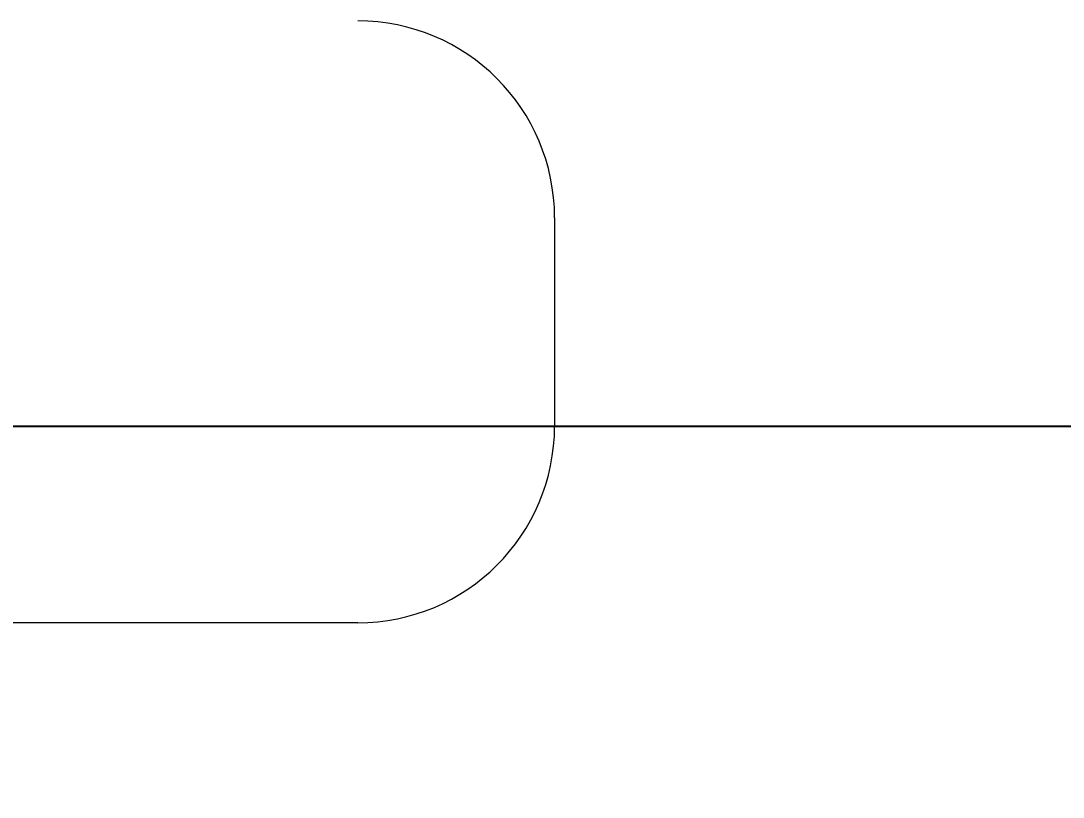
# Model space of a CAD drawing. Extents: x -12260 to 184725, y -29287 to 19916.
# Drawn here: x 45199.6 to 45303.5, y -3737 to -3659.6 of the extents above; entities that cross this region are included whole.
import ezdxf
from ezdxf import colors
from ezdxf.entities.mleader import LeaderData, LeaderLine
from ezdxf.math import Vec2, Vec3

# ---------------------------------------------------------------- set-up
doc = ezdxf.new("R2010")
doc.units = 0
doc.header["$LTSCALE"] = 0.25
doc.linetypes.add('DASHDOT', pattern=[25.4, 12.7, -6.35, 0, -6.35])
doc.layers.add('01-First Floor-FUR$0$FALSE CEILING', color=251, linetype='Continuous')
for name, color, linetype, lineweight in [('01-First Floor-FUR$0$LOADING', 253, 'Continuous', 5), ('E-LITE-CLNG-CNDT', 6, 'DASHDOT', 35), ('E-LITE-TEXT', 6, 'Continuous', 25)]:
    doc.layers.add(name, color=color, linetype=linetype, lineweight=lineweight)
doc.styles.add('DC_Elc_Romans', font='elc_romans.shx', dxfattribs={"width": 0.7})

# ---------------------------------------------------------------- blocks, each defined once
blk = doc.blocks.new('DC_Arrow-ArrowEllipse')
at = {"color": 0}
blk.add_ellipse((0, 0), major_axis=(0.4, 0), ratio=0.4, dxfattribs=at)
at = {"color": 0, "ltscale": 0.5}
blk.add_solid([(-1.4, 0.16667), (-0.4, 0), (-1.4, -0.16667)], dxfattribs=at)
blk = doc.blocks.new('01-First Floor-FUR$0$GF21018-P')
at = {"color": 0}
for p, q in [((0.25963, 0.34221), (0.2804, 0.34221)), ((0.30001, 0.32259), (0.30001, 0.14))]:
    blk.add_line(p, q, dxfattribs=at)
for centre, start, end in [((0.25963, 0.32259), 90, 180), ((0.2804, 0.32259), 0, 90)]:
    blk.add_arc(centre, 0.01962, start, end, dxfattribs=at)
blk = doc.blocks.new('01-First Floor-FUR')
at = {"layer": '01-First Floor-FUR$0$FALSE CEILING', "linetype": 'Continuous'}
blk.add_line((44776, -3700), (48976, -3700), dxfattribs=at)
at = {"layer": '01-First Floor-FUR$0$LOADING', "extrusion": (-7.77426e-06, 2.24021e-05, 1), "xscale": 1000, "yscale": 1000, "zscale": 1000, "rotation": 269.9985892449479}
blk.add_blockref('01-First Floor-FUR$0$GF21018-P', (44910.62, -3419.58, -0.55), dxfattribs=at)

msp = doc.modelspace()

# ---------------------------------------------------------------- block references
at = {"layer": 'E-LITE-CLNG-CNDT'}
msp.add_blockref('01-First Floor-FUR', (0, 0), dxfattribs=at)

# ---------------------------------------------------------------- leaders
at = {"layer": 'E-LITE-TEXT'}
ml = msp.add_multileader_mtext('Standard', dxfattribs=at)
ml.set_content('U10 TO U20 DOWN TO GF ', color=256, style='DC_Elc_Romans')
ml.set_leader_properties(color=45)
ml.set_arrow_properties(name='DC_Arrow-ArrowEllipse')
ml.build(insert=Vec2(0, 0))
ml.multileader.update_dxf_attribs({"dogleg_length": 2, "arrow_head_size": 200, "scale": 100})
ctx = ml.context
ctx.base_point, ctx.scale, ctx.char_height, ctx.arrow_head_size, ctx.landing_gap_size, ctx.plane_origin = Vec3(24592.75, -3168.35), 100, 200, 200, 200, Vec3(8849.35, -2456.04)
notes = []
notes.append((ctx, [(0, (1, 1, 0), (24392.75, -3168.35), (1, 0), 200, [(0, [(24016.18, -4128.04)], 0, [])])]))
ctx.mtext.insert, ctx.mtext.width, ctx.mtext.flow_direction = Vec3(24792.75, -3068.35), 1599.3222, 5
for ctx, leaders in notes:
    for number, flags, end, landing, length, lines in leaders:
        leader = LeaderData()
        leader.index, (leader.has_last_leader_line, leader.has_dogleg_vector, leader.attachment_direction) = number, flags
        leader.last_leader_point, leader.dogleg_vector, leader.dogleg_length = Vec3(end), Vec3(landing), length
        for number, points, colour, breaks in lines:
            line = LeaderLine()
            line.index, line.vertices, line.color, line.breaks = number, Vec3.list(points), colors.encode_raw_color(colour), breaks
            leader.lines.append(line)
        ctx.leaders.append(leader)

doc.saveas('drawing.dxf')
